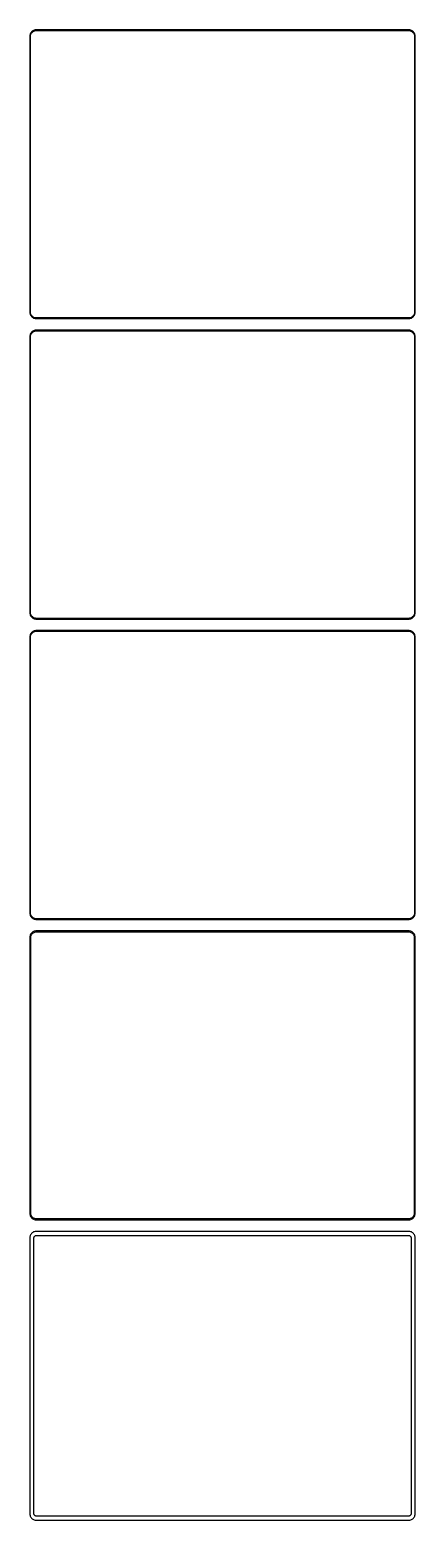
# Model space of a CAD drawing. Header units: metres. Extents: x -150 to 150, y 1058 to 2218.
import ezdxf

# ---------------------------------------------------------------- set-up
doc = ezdxf.new("R2010")
doc.units = ezdxf.units.M

msp = doc.modelspace()

# ---------------------------------------------------------------- linework, layer by layer
for p, q in [((-147.679, 2217.72), (-148.187, 2217.35)), ((-147.129, 2218.02), (-147.679, 2217.72)), ((-147.295, 2217.26), (-146.772, 2217.55)), ((-146.545, 2218.26), (-147.129, 2218.02)), ((-146.772, 2217.55), (-146.218, 2217.77)), ((-145.937, 2218.41), (-146.545, 2218.26)), ((-146.218, 2217.77), (-145.64, 2217.92)), ((-145.314, 2218.49), (-145.937, 2218.41)), ((-145.64, 2217.92), (-145.048, 2217.99)), ((145.314, 2218.49), (-145.314, 2218.49)), ((-145.048, 2217.99), (145.048, 2217.99)), ((145.048, 2217.99), (145.64, 2217.92)), ((145.937, 2218.41), (145.314, 2218.49)), ((145.64, 2217.92), (146.218, 2217.77)), ((146.545, 2218.26), (145.937, 2218.41)), ((146.218, 2217.77), (146.772, 2217.55)), ((147.129, 2218.02), (146.545, 2218.26)), ((146.772, 2217.55), (147.295, 2217.26)), ((147.679, 2217.72), (147.129, 2218.02)), ((148.187, 2217.35), (147.679, 2217.72)), ((-149.961, 2214.13), (-150, 2213.5)), ((-150, 2213.5), (-150, 1998.5)), ((-149.843, 2214.74), (-149.961, 2214.13)), ((-149.649, 2215.34), (-149.843, 2214.74)), ((-149.382, 2215.91), (-149.649, 2215.34)), ((-149.5, 2213.25), (-149.463, 2213.85)), ((-149.5, 1998.75), (-149.5, 2213.25)), ((-149.463, 2213.85), (-149.351, 2214.43)), ((-149.045, 2216.44), (-149.382, 2215.91)), ((-149.351, 2214.43), (-149.166, 2215)), ((-149.166, 2215), (-148.912, 2215.54)), ((-148.645, 2216.92), (-149.045, 2216.44)), ((-148.912, 2215.54), (-148.593, 2216.04)), ((-148.187, 2217.35), (-148.645, 2216.92)), ((-148.593, 2216.04), (-148.213, 2216.5)), ((-148.213, 2216.5), (-147.778, 2216.91)), ((-147.778, 2216.91), (-147.295, 2217.26)), ((147.295, 2217.26), (147.778, 2216.91)), ((147.778, 2216.91), (148.213, 2216.5)), ((148.645, 2216.92), (148.187, 2217.35)), ((148.213, 2216.5), (148.593, 2216.04)), ((148.593, 2216.04), (148.912, 2215.54)), ((149.045, 2216.44), (148.645, 2216.92)), ((148.912, 2215.54), (149.166, 2215)), ((149.382, 2215.91), (149.045, 2216.44)), ((149.166, 2215), (149.351, 2214.43)), ((149.351, 2214.43), (149.463, 2213.85)), ((149.649, 2215.34), (149.382, 2215.91)), ((149.463, 2213.85), (149.5, 2213.25)), ((149.5, 2213.25), (149.5, 1998.75)), ((149.843, 2214.74), (149.649, 2215.34)), ((149.961, 2214.13), (149.843, 2214.74)), ((150, 2213.5), (149.961, 2214.13)), ((150, 1998.5), (150, 2213.5)), ((-150, 1998.5), (-149.961, 1997.87)), ((-149.961, 1997.87), (-149.843, 1997.26)), ((-149.843, 1997.26), (-149.649, 1996.66)), ((-149.463, 1998.15), (-149.5, 1998.75)), ((-149.351, 1997.57), (-149.463, 1998.15)), ((-149.166, 1997), (-149.351, 1997.57)), ((-148.912, 1996.46), (-149.166, 1997)), ((149.166, 1997), (148.912, 1996.46)), ((149.351, 1997.57), (149.166, 1997)), ((149.463, 1998.15), (149.351, 1997.57)), ((149.5, 1998.75), (149.463, 1998.15)), ((149.649, 1996.66), (149.843, 1997.26)), ((149.843, 1997.26), (149.961, 1997.87)), ((149.961, 1997.87), (150, 1998.5)), ((-149.649, 1996.66), (-149.382, 1996.09)), ((-149.382, 1996.09), (-149.045, 1995.56)), ((-149.045, 1995.56), (-148.645, 1995.08)), ((-148.593, 1995.96), (-148.912, 1996.46)), ((-148.645, 1995.08), (-148.187, 1994.65)), ((-148.213, 1995.5), (-148.593, 1995.96)), ((-147.778, 1995.09), (-148.213, 1995.5)), ((-148.187, 1994.65), (-147.679, 1994.28)), ((-147.295, 1994.74), (-147.778, 1995.09)), ((-147.679, 1994.28), (-147.129, 1993.98)), ((-146.772, 1994.45), (-147.295, 1994.74)), ((-147.129, 1993.98), (-146.545, 1993.74)), ((-146.218, 1994.23), (-146.772, 1994.45)), ((-146.545, 1993.74), (-145.937, 1993.59)), ((-145.64, 1994.08), (-146.218, 1994.23)), ((-145.937, 1993.59), (-145.314, 1993.51)), ((-145.048, 1994.01), (-145.64, 1994.08)), ((-145.314, 1993.51), (145.314, 1993.51)), ((145.048, 1994.01), (-145.048, 1994.01)), ((145.64, 1994.08), (145.048, 1994.01)), ((145.314, 1993.51), (145.937, 1993.59)), ((146.218, 1994.23), (145.64, 1994.08)), ((145.937, 1993.59), (146.545, 1993.74)), ((146.772, 1994.45), (146.218, 1994.23)), ((146.545, 1993.74), (147.129, 1993.98)), ((147.295, 1994.74), (146.772, 1994.45)), ((147.129, 1993.98), (147.679, 1994.28)), ((147.778, 1995.09), (147.295, 1994.74)), ((147.679, 1994.28), (148.187, 1994.65)), ((148.213, 1995.5), (147.778, 1995.09)), ((148.187, 1994.65), (148.645, 1995.08)), ((148.593, 1995.96), (148.213, 1995.5)), ((148.912, 1996.46), (148.593, 1995.96)), ((148.645, 1995.08), (149.045, 1995.56)), ((149.045, 1995.56), (149.382, 1996.09)), ((149.382, 1996.09), (149.649, 1996.66)), ((-149.961, 1980.13), (-150, 1979.5)), ((-150, 1979.5), (-150, 1764.5)), ((-149.843, 1980.74), (-149.961, 1980.13)), ((-149.649, 1981.34), (-149.843, 1980.74)), ((-149.382, 1981.91), (-149.649, 1981.34)), ((-149.5, 1979.25), (-149.463, 1979.85)), ((-149.5, 1764.75), (-149.5, 1979.25)), ((-149.463, 1979.85), (-149.351, 1980.43)), ((-149.045, 1982.44), (-149.382, 1981.91)), ((-149.351, 1980.43), (-149.166, 1981)), ((-149.166, 1981), (-148.912, 1981.54)), ((-148.645, 1982.92), (-149.045, 1982.44)), ((-148.912, 1981.54), (-148.593, 1982.04)), ((-148.187, 1983.35), (-148.645, 1982.92)), ((-148.593, 1982.04), (-148.213, 1982.5)), ((-148.213, 1982.5), (-147.778, 1982.91)), ((-147.679, 1983.72), (-148.187, 1983.35)), ((-147.778, 1982.91), (-147.295, 1983.26)), ((-147.129, 1984.02), (-147.679, 1983.72)), ((-147.295, 1983.26), (-146.772, 1983.55)), ((-146.545, 1984.26), (-147.129, 1984.02)), ((-146.772, 1983.55), (-146.218, 1983.77)), ((-145.937, 1984.41), (-146.545, 1984.26)), ((-146.218, 1983.77), (-145.64, 1983.92)), ((-145.314, 1984.49), (-145.937, 1984.41)), ((-145.64, 1983.92), (-145.048, 1983.99)), ((145.314, 1984.49), (-145.314, 1984.49)), ((-145.048, 1983.99), (145.048, 1983.99)), ((145.048, 1983.99), (145.64, 1983.92)), ((145.937, 1984.41), (145.314, 1984.49)), ((145.64, 1983.92), (146.218, 1983.77)), ((146.545, 1984.26), (145.937, 1984.41)), ((146.218, 1983.77), (146.772, 1983.55)), ((147.129, 1984.02), (146.545, 1984.26)), ((146.772, 1983.55), (147.295, 1983.26)), ((147.679, 1983.72), (147.129, 1984.02)), ((147.295, 1983.26), (147.778, 1982.91)), ((148.187, 1983.35), (147.679, 1983.72)), ((147.778, 1982.91), (148.213, 1982.5)), ((148.645, 1982.92), (148.187, 1983.35)), ((148.213, 1982.5), (148.593, 1982.04)), ((148.593, 1982.04), (148.912, 1981.54)), ((149.045, 1982.44), (148.645, 1982.92)), ((148.912, 1981.54), (149.166, 1981)), ((149.382, 1981.91), (149.045, 1982.44)), ((149.166, 1981), (149.351, 1980.43)), ((149.351, 1980.43), (149.463, 1979.85)), ((149.649, 1981.34), (149.382, 1981.91)), ((149.463, 1979.85), (149.5, 1979.25)), ((149.5, 1979.25), (149.5, 1764.75)), ((149.843, 1980.74), (149.649, 1981.34)), ((149.961, 1980.13), (149.843, 1980.74)), ((150, 1979.5), (149.961, 1980.13)), ((150, 1764.5), (150, 1979.5)), ((-149.463, 1764.15), (-149.5, 1764.75)), ((149.5, 1764.75), (149.463, 1764.15)), ((-150, 1764.5), (-149.961, 1763.87)), ((-149.961, 1763.87), (-149.843, 1763.26)), ((-149.843, 1763.26), (-149.649, 1762.66)), ((-149.649, 1762.66), (-149.382, 1762.09)), ((-149.351, 1763.57), (-149.463, 1764.15)), ((-149.382, 1762.09), (-149.045, 1761.56)), ((-149.166, 1763), (-149.351, 1763.57)), ((-148.912, 1762.46), (-149.166, 1763)), ((-149.045, 1761.56), (-148.645, 1761.08)), ((-148.593, 1761.96), (-148.912, 1762.46)), ((-148.645, 1761.08), (-148.187, 1760.65)), ((-148.213, 1761.5), (-148.593, 1761.96)), ((-147.778, 1761.09), (-148.213, 1761.5)), ((-148.187, 1760.65), (-147.679, 1760.28)), ((-147.295, 1760.74), (-147.778, 1761.09)), ((-147.679, 1760.28), (-147.129, 1759.98)), ((-146.772, 1760.45), (-147.295, 1760.74)), ((-147.129, 1759.98), (-146.545, 1759.74)), ((-146.218, 1760.23), (-146.772, 1760.45)), ((-146.545, 1759.74), (-145.937, 1759.59)), ((-145.64, 1760.08), (-146.218, 1760.23)), ((-145.937, 1759.59), (-145.314, 1759.51)), ((-145.048, 1760.01), (-145.64, 1760.08)), ((-145.314, 1759.51), (145.314, 1759.51)), ((145.048, 1760.01), (-145.048, 1760.01)), ((145.64, 1760.08), (145.048, 1760.01)), ((145.314, 1759.51), (145.937, 1759.59)), ((146.218, 1760.23), (145.64, 1760.08)), ((145.937, 1759.59), (146.545, 1759.74)), ((146.772, 1760.45), (146.218, 1760.23)), ((146.545, 1759.74), (147.129, 1759.98)), ((147.295, 1760.74), (146.772, 1760.45)), ((147.129, 1759.98), (147.679, 1760.28)), ((147.778, 1761.09), (147.295, 1760.74)), ((147.679, 1760.28), (148.187, 1760.65)), ((148.213, 1761.5), (147.778, 1761.09)), ((148.187, 1760.65), (148.645, 1761.08)), ((148.593, 1761.96), (148.213, 1761.5)), ((148.912, 1762.46), (148.593, 1761.96)), ((148.645, 1761.08), (149.045, 1761.56)), ((149.166, 1763), (148.912, 1762.46)), ((149.045, 1761.56), (149.382, 1762.09)), ((149.351, 1763.57), (149.166, 1763)), ((149.463, 1764.15), (149.351, 1763.57)), ((149.382, 1762.09), (149.649, 1762.66)), ((149.649, 1762.66), (149.843, 1763.26)), ((149.843, 1763.26), (149.961, 1763.87)), ((149.961, 1763.87), (150, 1764.5)), ((-149.961, 1746.13), (-150, 1745.5)), ((-150, 1745.5), (-150, 1530.5)), ((-149.843, 1746.74), (-149.961, 1746.13)), ((-149.649, 1747.34), (-149.843, 1746.74)), ((-149.382, 1747.91), (-149.649, 1747.34)), ((-149.5, 1745.25), (-149.463, 1745.85)), ((-149.5, 1530.75), (-149.5, 1745.25)), ((-149.463, 1745.85), (-149.351, 1746.43)), ((-149.045, 1748.44), (-149.382, 1747.91)), ((-149.351, 1746.43), (-149.166, 1747)), ((-149.166, 1747), (-148.912, 1747.54)), ((-148.645, 1748.92), (-149.045, 1748.44)), ((-148.912, 1747.54), (-148.593, 1748.04)), ((-148.187, 1749.35), (-148.645, 1748.92)), ((-148.593, 1748.04), (-148.213, 1748.5)), ((-148.213, 1748.5), (-147.778, 1748.91)), ((-147.679, 1749.72), (-148.187, 1749.35)), ((-147.778, 1748.91), (-147.295, 1749.26)), ((-147.129, 1750.02), (-147.679, 1749.72)), ((-147.295, 1749.26), (-146.772, 1749.55)), ((-146.545, 1750.26), (-147.129, 1750.02)), ((-146.772, 1749.55), (-146.218, 1749.77)), ((-145.937, 1750.41), (-146.545, 1750.26)), ((-146.218, 1749.77), (-145.64, 1749.92)), ((-145.314, 1750.49), (-145.937, 1750.41)), ((-145.64, 1749.92), (-145.048, 1749.99)), ((145.314, 1750.49), (-145.314, 1750.49)), ((-145.048, 1749.99), (145.048, 1749.99)), ((145.048, 1749.99), (145.64, 1749.92)), ((145.937, 1750.41), (145.314, 1750.49)), ((145.64, 1749.92), (146.218, 1749.77)), ((146.545, 1750.26), (145.937, 1750.41)), ((146.218, 1749.77), (146.772, 1749.55)), ((147.129, 1750.02), (146.545, 1750.26)), ((146.772, 1749.55), (147.295, 1749.26)), ((147.679, 1749.72), (147.129, 1750.02)), ((147.295, 1749.26), (147.778, 1748.91)), ((148.187, 1749.35), (147.679, 1749.72)), ((147.778, 1748.91), (148.213, 1748.5)), ((148.645, 1748.92), (148.187, 1749.35)), ((148.213, 1748.5), (148.593, 1748.04)), ((148.593, 1748.04), (148.912, 1747.54)), ((149.045, 1748.44), (148.645, 1748.92)), ((148.912, 1747.54), (149.166, 1747)), ((149.382, 1747.91), (149.045, 1748.44)), ((149.166, 1747), (149.351, 1746.43)), ((149.351, 1746.43), (149.463, 1745.85)), ((149.649, 1747.34), (149.382, 1747.91)), ((149.463, 1745.85), (149.5, 1745.25)), ((149.5, 1745.25), (149.5, 1530.75)), ((149.843, 1746.74), (149.649, 1747.34)), ((149.961, 1746.13), (149.843, 1746.74)), ((150, 1745.5), (149.961, 1746.13)), ((150, 1530.5), (150, 1745.5)), ((-150, 1530.5), (-149.961, 1529.87)), ((-149.961, 1529.87), (-149.843, 1529.26)), ((-149.843, 1529.26), (-149.649, 1528.66)), ((-149.649, 1528.66), (-149.382, 1528.09)), ((-149.463, 1530.15), (-149.5, 1530.75)), ((-149.351, 1529.57), (-149.463, 1530.15)), ((-149.382, 1528.09), (-149.045, 1527.56)), ((-149.166, 1529), (-149.351, 1529.57)), ((-148.912, 1528.46), (-149.166, 1529)), ((-149.045, 1527.56), (-148.645, 1527.08)), ((-148.593, 1527.96), (-148.912, 1528.46)), ((-148.645, 1527.08), (-148.187, 1526.65)), ((-148.213, 1527.5), (-148.593, 1527.96)), ((-147.778, 1527.09), (-148.213, 1527.5)), ((-148.187, 1526.65), (-147.679, 1526.28)), ((-147.295, 1526.74), (-147.778, 1527.09)), ((-147.679, 1526.28), (-147.129, 1525.98)), ((-146.772, 1526.45), (-147.295, 1526.74)), ((-147.129, 1525.98), (-146.545, 1525.74)), ((-146.218, 1526.23), (-146.772, 1526.45)), ((-146.545, 1525.74), (-145.937, 1525.59)), ((-145.64, 1526.08), (-146.218, 1526.23)), ((-145.937, 1525.59), (-145.314, 1525.51)), ((-145.048, 1526.01), (-145.64, 1526.08)), ((-145.314, 1525.51), (145.314, 1525.51)), ((145.048, 1526.01), (-145.048, 1526.01)), ((145.64, 1526.08), (145.048, 1526.01)), ((145.314, 1525.51), (145.937, 1525.59)), ((146.218, 1526.23), (145.64, 1526.08)), ((145.937, 1525.59), (146.545, 1525.74)), ((146.772, 1526.45), (146.218, 1526.23)), ((146.545, 1525.74), (147.129, 1525.98)), ((147.295, 1526.74), (146.772, 1526.45)), ((147.129, 1525.98), (147.679, 1526.28)), ((147.778, 1527.09), (147.295, 1526.74)), ((147.679, 1526.28), (148.187, 1526.65)), ((148.213, 1527.5), (147.778, 1527.09)), ((148.187, 1526.65), (148.645, 1527.08)), ((148.593, 1527.96), (148.213, 1527.5)), ((148.912, 1528.46), (148.593, 1527.96)), ((148.645, 1527.08), (149.045, 1527.56)), ((149.166, 1529), (148.912, 1528.46)), ((149.045, 1527.56), (149.382, 1528.09)), ((149.351, 1529.57), (149.166, 1529)), ((149.463, 1530.15), (149.351, 1529.57)), ((149.382, 1528.09), (149.649, 1528.66)), ((149.5, 1530.75), (149.463, 1530.15)), ((149.649, 1528.66), (149.843, 1529.26)), ((149.843, 1529.26), (149.961, 1529.87)), ((149.961, 1529.87), (150, 1530.5)), ((-149.961, 1512.13), (-150, 1511.5)), ((-150, 1511.5), (-150, 1296.5)), ((-149.843, 1512.74), (-149.961, 1512.13)), ((-149.649, 1513.34), (-149.843, 1512.74)), ((-149.382, 1513.91), (-149.649, 1513.34)), ((-149.045, 1514.44), (-149.382, 1513.91)), ((-149.328, 1511.25), (-149.292, 1511.82)), ((-149.328, 1296.75), (-149.328, 1511.25)), ((-149.292, 1511.82), (-149.185, 1512.39)), ((-149.185, 1512.39), (-149.007, 1512.94)), ((-148.645, 1514.92), (-149.045, 1514.44)), ((-149.007, 1512.94), (-148.762, 1513.46)), ((-148.762, 1513.46), (-148.454, 1513.94)), ((-148.187, 1515.35), (-148.645, 1514.92)), ((-148.454, 1513.94), (-148.088, 1514.38)), ((-147.679, 1515.72), (-148.187, 1515.35)), ((-148.088, 1514.38), (-147.668, 1514.78)), ((-147.129, 1516.02), (-147.679, 1515.72)), ((-147.668, 1514.78), (-147.203, 1515.12)), ((-147.203, 1515.12), (-146.699, 1515.39)), ((-146.545, 1516.26), (-147.129, 1516.02)), ((-146.699, 1515.39), (-146.165, 1515.6)), ((-145.937, 1516.41), (-146.545, 1516.26)), ((-146.165, 1515.6), (-145.608, 1515.75)), ((-145.314, 1516.49), (-145.937, 1516.41)), ((-145.608, 1515.75), (-145.037, 1515.82)), ((145.314, 1516.49), (-145.314, 1516.49)), ((-145.037, 1515.82), (145.037, 1515.82)), ((145.037, 1515.82), (145.608, 1515.75)), ((145.937, 1516.41), (145.314, 1516.49)), ((145.608, 1515.75), (146.165, 1515.6)), ((146.545, 1516.26), (145.937, 1516.41)), ((146.165, 1515.6), (146.699, 1515.39)), ((147.129, 1516.02), (146.545, 1516.26)), ((146.699, 1515.39), (147.203, 1515.12)), ((147.679, 1515.72), (147.129, 1516.02)), ((147.203, 1515.12), (147.668, 1514.78)), ((147.668, 1514.78), (148.088, 1514.38)), ((148.187, 1515.35), (147.679, 1515.72)), ((148.088, 1514.38), (148.454, 1513.94)), ((148.645, 1514.92), (148.187, 1515.35)), ((148.454, 1513.94), (148.762, 1513.46)), ((149.045, 1514.44), (148.645, 1514.92)), ((148.762, 1513.46), (149.007, 1512.94)), ((149.007, 1512.94), (149.185, 1512.39)), ((149.382, 1513.91), (149.045, 1514.44)), ((149.185, 1512.39), (149.292, 1511.82)), ((149.292, 1511.82), (149.328, 1511.25)), ((149.328, 1511.25), (149.328, 1296.75)), ((149.649, 1513.34), (149.382, 1513.91)), ((149.843, 1512.74), (149.649, 1513.34)), ((149.961, 1512.13), (149.843, 1512.74)), ((150, 1511.5), (149.961, 1512.13)), ((150, 1296.5), (150, 1511.5)), ((-150, 1296.5), (-149.961, 1295.87)), ((-149.961, 1295.87), (-149.843, 1295.26)), ((-149.843, 1295.26), (-149.649, 1294.66)), ((-149.649, 1294.66), (-149.382, 1294.09)), ((-149.382, 1294.09), (-149.045, 1293.56)), ((-149.292, 1296.18), (-149.328, 1296.75)), ((-149.185, 1295.61), (-149.292, 1296.18)), ((-149.007, 1295.06), (-149.185, 1295.61)), ((-149.045, 1293.56), (-148.645, 1293.08)), ((-148.762, 1294.54), (-149.007, 1295.06)), ((-148.454, 1294.06), (-148.762, 1294.54)), ((-148.645, 1293.08), (-148.187, 1292.65)), ((-148.088, 1293.62), (-148.454, 1294.06)), ((-148.187, 1292.65), (-147.679, 1292.28)), ((-147.668, 1293.22), (-148.088, 1293.62)), ((-147.679, 1292.28), (-147.129, 1291.98)), ((-147.203, 1292.88), (-147.668, 1293.22)), ((-146.699, 1292.61), (-147.203, 1292.88)), ((-147.129, 1291.98), (-146.545, 1291.74)), ((-146.165, 1292.4), (-146.699, 1292.61)), ((-146.545, 1291.74), (-145.937, 1291.59)), ((-145.608, 1292.25), (-146.165, 1292.4)), ((-145.937, 1291.59), (-145.314, 1291.51)), ((-145.037, 1292.18), (-145.608, 1292.25)), ((-145.314, 1291.51), (145.314, 1291.51)), ((145.037, 1292.18), (-145.037, 1292.18)), ((145.608, 1292.25), (145.037, 1292.18)), ((145.314, 1291.51), (145.937, 1291.59)), ((146.165, 1292.4), (145.608, 1292.25)), ((145.937, 1291.59), (146.545, 1291.74)), ((146.699, 1292.61), (146.165, 1292.4)), ((146.545, 1291.74), (147.129, 1291.98)), ((147.203, 1292.88), (146.699, 1292.61)), ((147.129, 1291.98), (147.679, 1292.28)), ((147.668, 1293.22), (147.203, 1292.88)), ((148.088, 1293.62), (147.668, 1293.22)), ((147.679, 1292.28), (148.187, 1292.65)), ((148.454, 1294.06), (148.088, 1293.62)), ((148.187, 1292.65), (148.645, 1293.08)), ((148.762, 1294.54), (148.454, 1294.06)), ((148.645, 1293.08), (149.045, 1293.56)), ((149.007, 1295.06), (148.762, 1294.54)), ((149.185, 1295.61), (149.007, 1295.06)), ((149.045, 1293.56), (149.382, 1294.09)), ((149.292, 1296.18), (149.185, 1295.61)), ((149.328, 1296.75), (149.292, 1296.18)), ((149.382, 1294.09), (149.649, 1294.66)), ((149.649, 1294.66), (149.843, 1295.26)), ((149.843, 1295.26), (149.961, 1295.87)), ((149.961, 1295.87), (150, 1296.5)), ((-149.961, 1278.13), (-150, 1277.5)), ((-150, 1277.5), (-150, 1062.5)), ((-149.843, 1278.74), (-149.961, 1278.13)), ((-149.649, 1279.34), (-149.843, 1278.74)), ((-149.382, 1279.91), (-149.649, 1279.34)), ((-149.045, 1280.44), (-149.382, 1279.91)), ((-148.645, 1280.92), (-149.045, 1280.44)), ((-148.187, 1281.35), (-148.645, 1280.92)), ((-147.679, 1281.72), (-148.187, 1281.35)), ((-147.129, 1282.02), (-147.679, 1281.72)), ((-146.545, 1282.26), (-147.129, 1282.02)), ((-146.86, 1277.25), (-146.843, 1277.51)), ((-146.86, 1062.75), (-146.86, 1277.25)), ((-146.843, 1277.51), (-146.793, 1277.77)), ((-146.793, 1277.77), (-146.711, 1278.03)), ((-146.711, 1278.03), (-146.599, 1278.27)), ((-146.599, 1278.27), (-146.457, 1278.49)), ((-145.937, 1282.41), (-146.545, 1282.26)), ((-146.457, 1278.49), (-146.288, 1278.69)), ((-146.288, 1278.69), (-146.095, 1278.88)), ((-146.095, 1278.88), (-145.88, 1279.03)), ((-145.314, 1282.49), (-145.937, 1282.41)), ((-145.88, 1279.03), (-145.648, 1279.16)), ((-145.648, 1279.16), (-145.402, 1279.26)), ((-145.402, 1279.26), (-145.145, 1279.32)), ((145.314, 1282.49), (-145.314, 1282.49)), ((-145.145, 1279.32), (-144.882, 1279.36)), ((-144.882, 1279.36), (144.882, 1279.36)), ((144.882, 1279.36), (145.145, 1279.32)), ((145.145, 1279.32), (145.402, 1279.26)), ((145.937, 1282.41), (145.314, 1282.49)), ((145.402, 1279.26), (145.648, 1279.16)), ((145.648, 1279.16), (145.88, 1279.03)), ((145.88, 1279.03), (146.095, 1278.88)), ((146.545, 1282.26), (145.937, 1282.41)), ((146.095, 1278.88), (146.288, 1278.69)), ((146.288, 1278.69), (146.457, 1278.49)), ((146.457, 1278.49), (146.599, 1278.27)), ((147.129, 1282.02), (146.545, 1282.26)), ((146.599, 1278.27), (146.711, 1278.03)), ((146.711, 1278.03), (146.793, 1277.77)), ((146.793, 1277.77), (146.843, 1277.51)), ((146.843, 1277.51), (146.86, 1277.25)), ((146.86, 1277.25), (146.86, 1062.75)), ((147.679, 1281.72), (147.129, 1282.02)), ((148.187, 1281.35), (147.679, 1281.72)), ((148.645, 1280.92), (148.187, 1281.35)), ((149.045, 1280.44), (148.645, 1280.92)), ((149.382, 1279.91), (149.045, 1280.44)), ((149.649, 1279.34), (149.382, 1279.91)), ((149.843, 1278.74), (149.649, 1279.34)), ((149.961, 1278.13), (149.843, 1278.74)), ((150, 1277.5), (149.961, 1278.13)), ((150, 1062.5), (150, 1277.5)), ((-150, 1062.5), (-149.961, 1061.87)), ((-149.961, 1061.87), (-149.843, 1061.26)), ((-149.843, 1061.26), (-149.649, 1060.66)), ((-149.649, 1060.66), (-149.382, 1060.09)), ((-149.382, 1060.09), (-149.045, 1059.56)), ((-149.045, 1059.56), (-148.645, 1059.08)), ((-148.645, 1059.08), (-148.187, 1058.65)), ((-148.187, 1058.65), (-147.679, 1058.28)), ((-147.679, 1058.28), (-147.129, 1057.98)), ((-147.129, 1057.98), (-146.545, 1057.74)), ((-146.843, 1062.49), (-146.86, 1062.75)), ((-146.793, 1062.23), (-146.843, 1062.49)), ((-146.711, 1061.97), (-146.793, 1062.23)), ((-146.599, 1061.73), (-146.711, 1061.97)), ((-146.457, 1061.51), (-146.599, 1061.73)), ((-146.545, 1057.74), (-145.937, 1057.59)), ((-146.288, 1061.31), (-146.457, 1061.51)), ((-146.095, 1061.12), (-146.288, 1061.31)), ((-145.88, 1060.97), (-146.095, 1061.12)), ((-145.937, 1057.59), (-145.314, 1057.51)), ((-145.648, 1060.84), (-145.88, 1060.97)), ((-145.402, 1060.74), (-145.648, 1060.84)), ((-145.145, 1060.68), (-145.402, 1060.74)), ((-145.314, 1057.51), (145.314, 1057.51)), ((-144.882, 1060.64), (-145.145, 1060.68)), ((144.882, 1060.64), (-144.882, 1060.64)), ((145.145, 1060.68), (144.882, 1060.64)), ((145.402, 1060.74), (145.145, 1060.68)), ((145.314, 1057.51), (145.937, 1057.59)), ((145.648, 1060.84), (145.402, 1060.74)), ((145.88, 1060.97), (145.648, 1060.84)), ((146.095, 1061.12), (145.88, 1060.97)), ((145.937, 1057.59), (146.545, 1057.74)), ((146.288, 1061.31), (146.095, 1061.12)), ((146.457, 1061.51), (146.288, 1061.31)), ((146.599, 1061.73), (146.457, 1061.51)), ((146.545, 1057.74), (147.129, 1057.98)), ((146.711, 1061.97), (146.599, 1061.73)), ((146.793, 1062.23), (146.711, 1061.97)), ((146.843, 1062.49), (146.793, 1062.23)), ((146.86, 1062.75), (146.843, 1062.49)), ((147.129, 1057.98), (147.679, 1058.28)), ((147.679, 1058.28), (148.187, 1058.65)), ((148.187, 1058.65), (148.645, 1059.08)), ((148.645, 1059.08), (149.045, 1059.56)), ((149.045, 1059.56), (149.382, 1060.09)), ((149.382, 1060.09), (149.649, 1060.66)), ((149.649, 1060.66), (149.843, 1061.26)), ((149.843, 1061.26), (149.961, 1061.87)), ((149.961, 1061.87), (150, 1062.5))]:
    msp.add_line(p, q)

doc.saveas('drawing.dxf')
